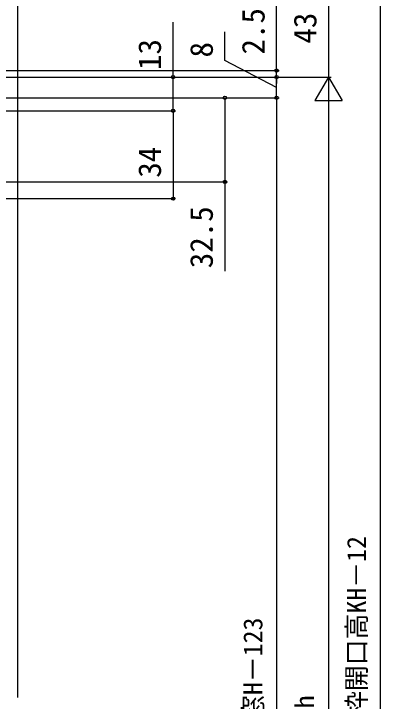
# Model space of a CAD drawing. Units: millimetres, scale not verified. Extents: x -525 to 525, y -783 to 778.
# Drawn here: x -158 to -16.5, y 138 to 403.7 of the extents above; entities that cross this region are included whole.
import ezdxf
from ezdxf.enums import TextEntityAlignment as Align

# ---------------------------------------------------------------- set-up
doc = ezdxf.new("R2010")
doc.units = ezdxf.units.MM
doc.header["$LTSCALE"] = 4
doc.layers.add('0-8_YKK_D', color=6, linetype='Continuous')
doc.layers.add('0-A_YSS_K', color=3, linetype='Continuous')
doc.styles.add('ＭＳ ゴシック', font='')
doc.styles.get('ＭＳ ゴシック').set_extended_font_data('MS Gothic')

msp = doc.modelspace()

# ---------------------------------------------------------------- linework, layer by layer
at = {"layer": '0-8_YKK_D'}
for p, q in [((-36.5, 422.2), (-36.5, 379.2)), ((-56.5, 381.7), (-56.5, 410.027)), ((-16.5, 411.7), (-16.5, -155.3)), ((-237.8, 381.7), (-55.5, 381.7)), ((-56.5, 379.2), (-56.5, 381.7)), ((-238, 379.2), (-55.5, 379.2)), ((-238, 379.2), (-35.5, 379.2)), ((-238, 379.2), (-35.5, 379.2)), ((-238, 379.2), (-55.5, 379.2)), ((-238, 379.2), (-95.5, 379.2)), ((-56.5, 371.2), (-56.5, 379.2)), ((-56.5, 379.2), (-56.5, 376.65)), ((-36.5, 379.2), (-41.75, 370.107)), ((-36.5, 379.2), (-31.25, 370.107)), ((-36.5, 379.2), (-36.5, 361.013)), ((-253.7, 371.2), (-75.5, 371.2)), ((-253.7, 371.2), (-55.5, 371.2)), ((-253.7, 371.2), (-55.5, 371.2)), ((-56.5, 371.2), (-56.5, -93.8)), ((-41.75, 370.107), (-31.25, 370.107)), ((-36.5, 368.7), (-36.5, -118.3)), ((-256.5, 366.2), (-95.5, 366.2)), ((-256.5, 366.2), (-95.5, 366.2)), ((-96.5, 366.2), (-96.5, 332.2)), ((-257.065, 338.7), (-75.5, 338.7)), ((-288, 332.2), (-95.5, 332.2))]:
    msp.add_line(p, q, dxfattribs=at)
for points in [[(-96.5, 366.2), (-96.5, 379.2), (-96.5, 400.477)], [(-56.5, 375.2), (-76.5, 385.583), (-76.5, 396.674)], [(-76.5, 371.2), (-76.5, 338.7), (-76.5, 304.195)]]:
    msp.add_lwpolyline(points, dxfattribs=at)
for centre in [(-56.5, 381.7), (-96.5, 379.2), (-56.5, 379.2), (-56.5, 379.2), (-76.5, 371.2), (-56.5, 371.2), (-56.5, 371.2), (-96.5, 366.2), (-96.5, 366.2), (-76.5, 338.7), (-96.5, 332.2)]:
    msp.add_circle(centre, 0.637, dxfattribs=at)
at = {"layer": '0-A_YSS_K'}
msp.add_line((-156.5, 475.2), (-156.5, 139.45), dxfattribs=at)

# ---------------------------------------------------------------- texts
at = {"layer": '0-8_YKK_D', "style": 'ＭＳ ゴシック'}
for s, height, p in [('2.5', 8.798, (-58.5, 387.914)), ('43', 8.798, (-38.5, 392.109)), ('13', 8.798, (-98.5, 381.909)), ('8', 8.798, (-78.5, 386.765)), ('34', 8.798, (-98.5, 340.302)), ('32.5', 8.798, (-78.5, 305.309)), ('新設窓H＝ジョイント枠出来高JH＝既設窓枠開口高KH－12', 7.331, (-19.807, -53.107)), ('網戸出来高MH＝新設窓H－123', 7.331, (-59.807, 40.376)), ('新設窓内法h', 7.331, (-39.864, 85.228))]:
    msp.add_text(s, height=height, rotation=90, dxfattribs=at).set_placement(p, align=Align.BOTTOM_LEFT)

doc.saveas('drawing.dxf')
